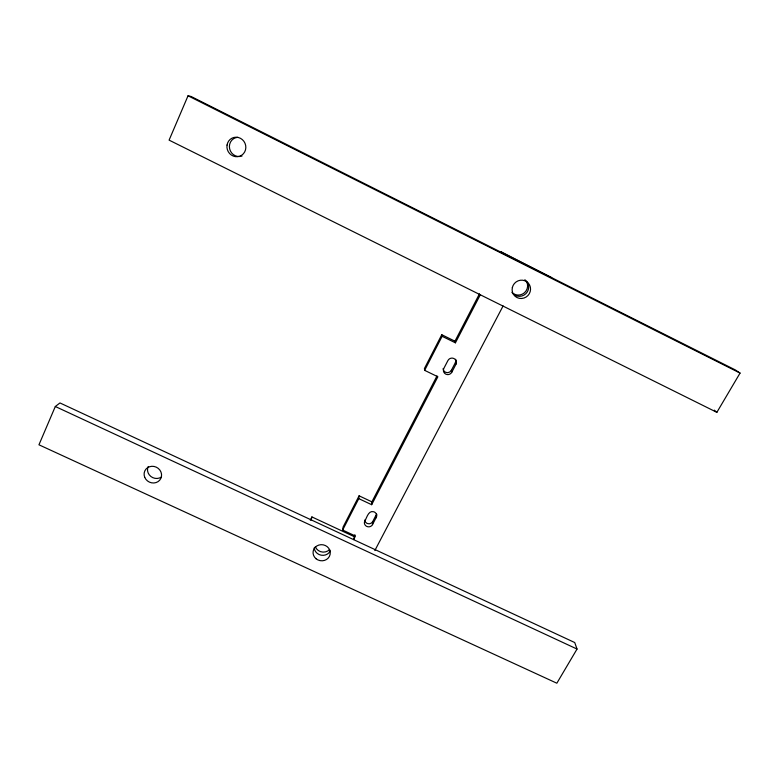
<?xml version="1.0" encoding="UTF-8"?>
<svg xmlns="http://www.w3.org/2000/svg" width="779" height="779" viewBox="0 0 779 779"><rect width="100%" height="100%" fill="white"/><g stroke="black" fill="none" stroke-linecap="round" stroke-linejoin="round"><path stroke-width="1.17" d="M375.936 517.918L376.617 514.043L376.442 516.983L372.498 524.627A4.285 4.031 4.2 0 1 366.782 526.429A4.285 4.031 4.2 0 1 364.806 521.024C366.909 517.772 368.311 510.109 373.862 511.784C375.945 512.465 377.26 514.9 376.442 516.983M372.498 524.627L372.703 521.628L376.111 514.977M371.885 501.842L359.09 495.824L358.778 498.638L371.671 504.695L371.885 501.842L436.99 375.945M354.864 534.735L353.598 539.613L355.448 536.03L342.643 530.061L343.081 527.032L359.09 495.824M311.23 519.895L311.912 516.935L353.948 536.517M55.309 406.502L38.95 444.799L556.849 683.212L577.035 649.053L574.736 642.548L59.964 402.947L55.309 406.502L577.035 649.053M188.031 95.788L169.092 140.132L716.865 412.344L740.05 373.092L735.347 369.937L191.098 96.489L188.031 95.788L740.05 373.092M310.285 520.168L311.912 516.935M441.771 334.717L442.121 336.304L455.423 342.828L454.965 341.192L441.771 334.717L424.438 368.496L424.643 370.346L437.866 376.773L371.671 504.695M342.643 530.061L358.778 498.638M424.643 370.346L442.121 336.304M454.965 341.192L479.465 293.81M455.423 342.828L480.409 294.559M451.81 372.196L455.871 364.397A4.47 4.353 -15.9 0 0 453.933 358.535A4.47 4.353 -15.9 0 0 447.935 360.521L443.884 368.331A4.45 4.343 -13.8 0 0 445.822 374.154A4.45 4.343 -13.8 0 0 451.81 372.196L451.372 370.327L455.403 362.586A4.431 4.323 -16.1 0 0 455.676 359.285M374.835 550.549L503.098 305.933M714.265 410.144L716.865 412.344M551.717 277.675L501.189 251.812L502.056 252.727M455.403 362.586L455.871 364.397M372.703 521.628A4.246 4.002 4.2 0 1 364.66 520.09M524.842 279.739A9.202 8.939 -40.8 0 1 525.874 293.673A9.202 8.939 -40.8 0 1 511.92 292.329M330.335 550.938A8.511 7.956 8.5 0 1 321.143 555.184A8.511 7.956 8.5 0 1 314.2 547.871M329.673 549.468A8.442 7.897 8.5 0 1 315.329 546.741M526.789 282.086A9.134 8.861 -41.1 0 1 513.449 293.615M451.372 370.327A4.421 4.304 -14 0 1 443.047 368.691M242.016 156.034A9.689 9.251 66.2 0 1 229.639 148.799A9.689 9.251 66.2 0 1 237.79 137.318M161.292 477.118A8.754 8.141 26.1 0 1 150.795 476.417A8.754 8.141 26.1 0 1 148.176 466.563M512.348 287.558L512.115 289.944A9.338 9.056 -40.4 0 0 524.024 298.026L526.205 296.974A9.338 9.056 -40.4 0 0 526.692 281.706A9.338 9.056 -40.4 0 0 512.348 287.558M227.04 145.06A9.835 9.387 65.9 0 0 239.728 156.209A9.835 9.387 65.9 0 0 242.366 139.626A9.835 9.387 65.9 0 0 227.04 145.06M316.07 558.767A8.618 8.053 8.5 0 0 330.121 554.366A8.618 8.053 8.5 0 0 318.777 545.086A8.618 8.053 8.5 0 0 316.07 558.767M144.719 477.293A8.871 8.238 25.9 0 0 159.714 480.185A8.871 8.238 25.9 0 0 154.086 466.455A8.871 8.238 25.9 0 0 144.719 477.293"/></g></svg>
